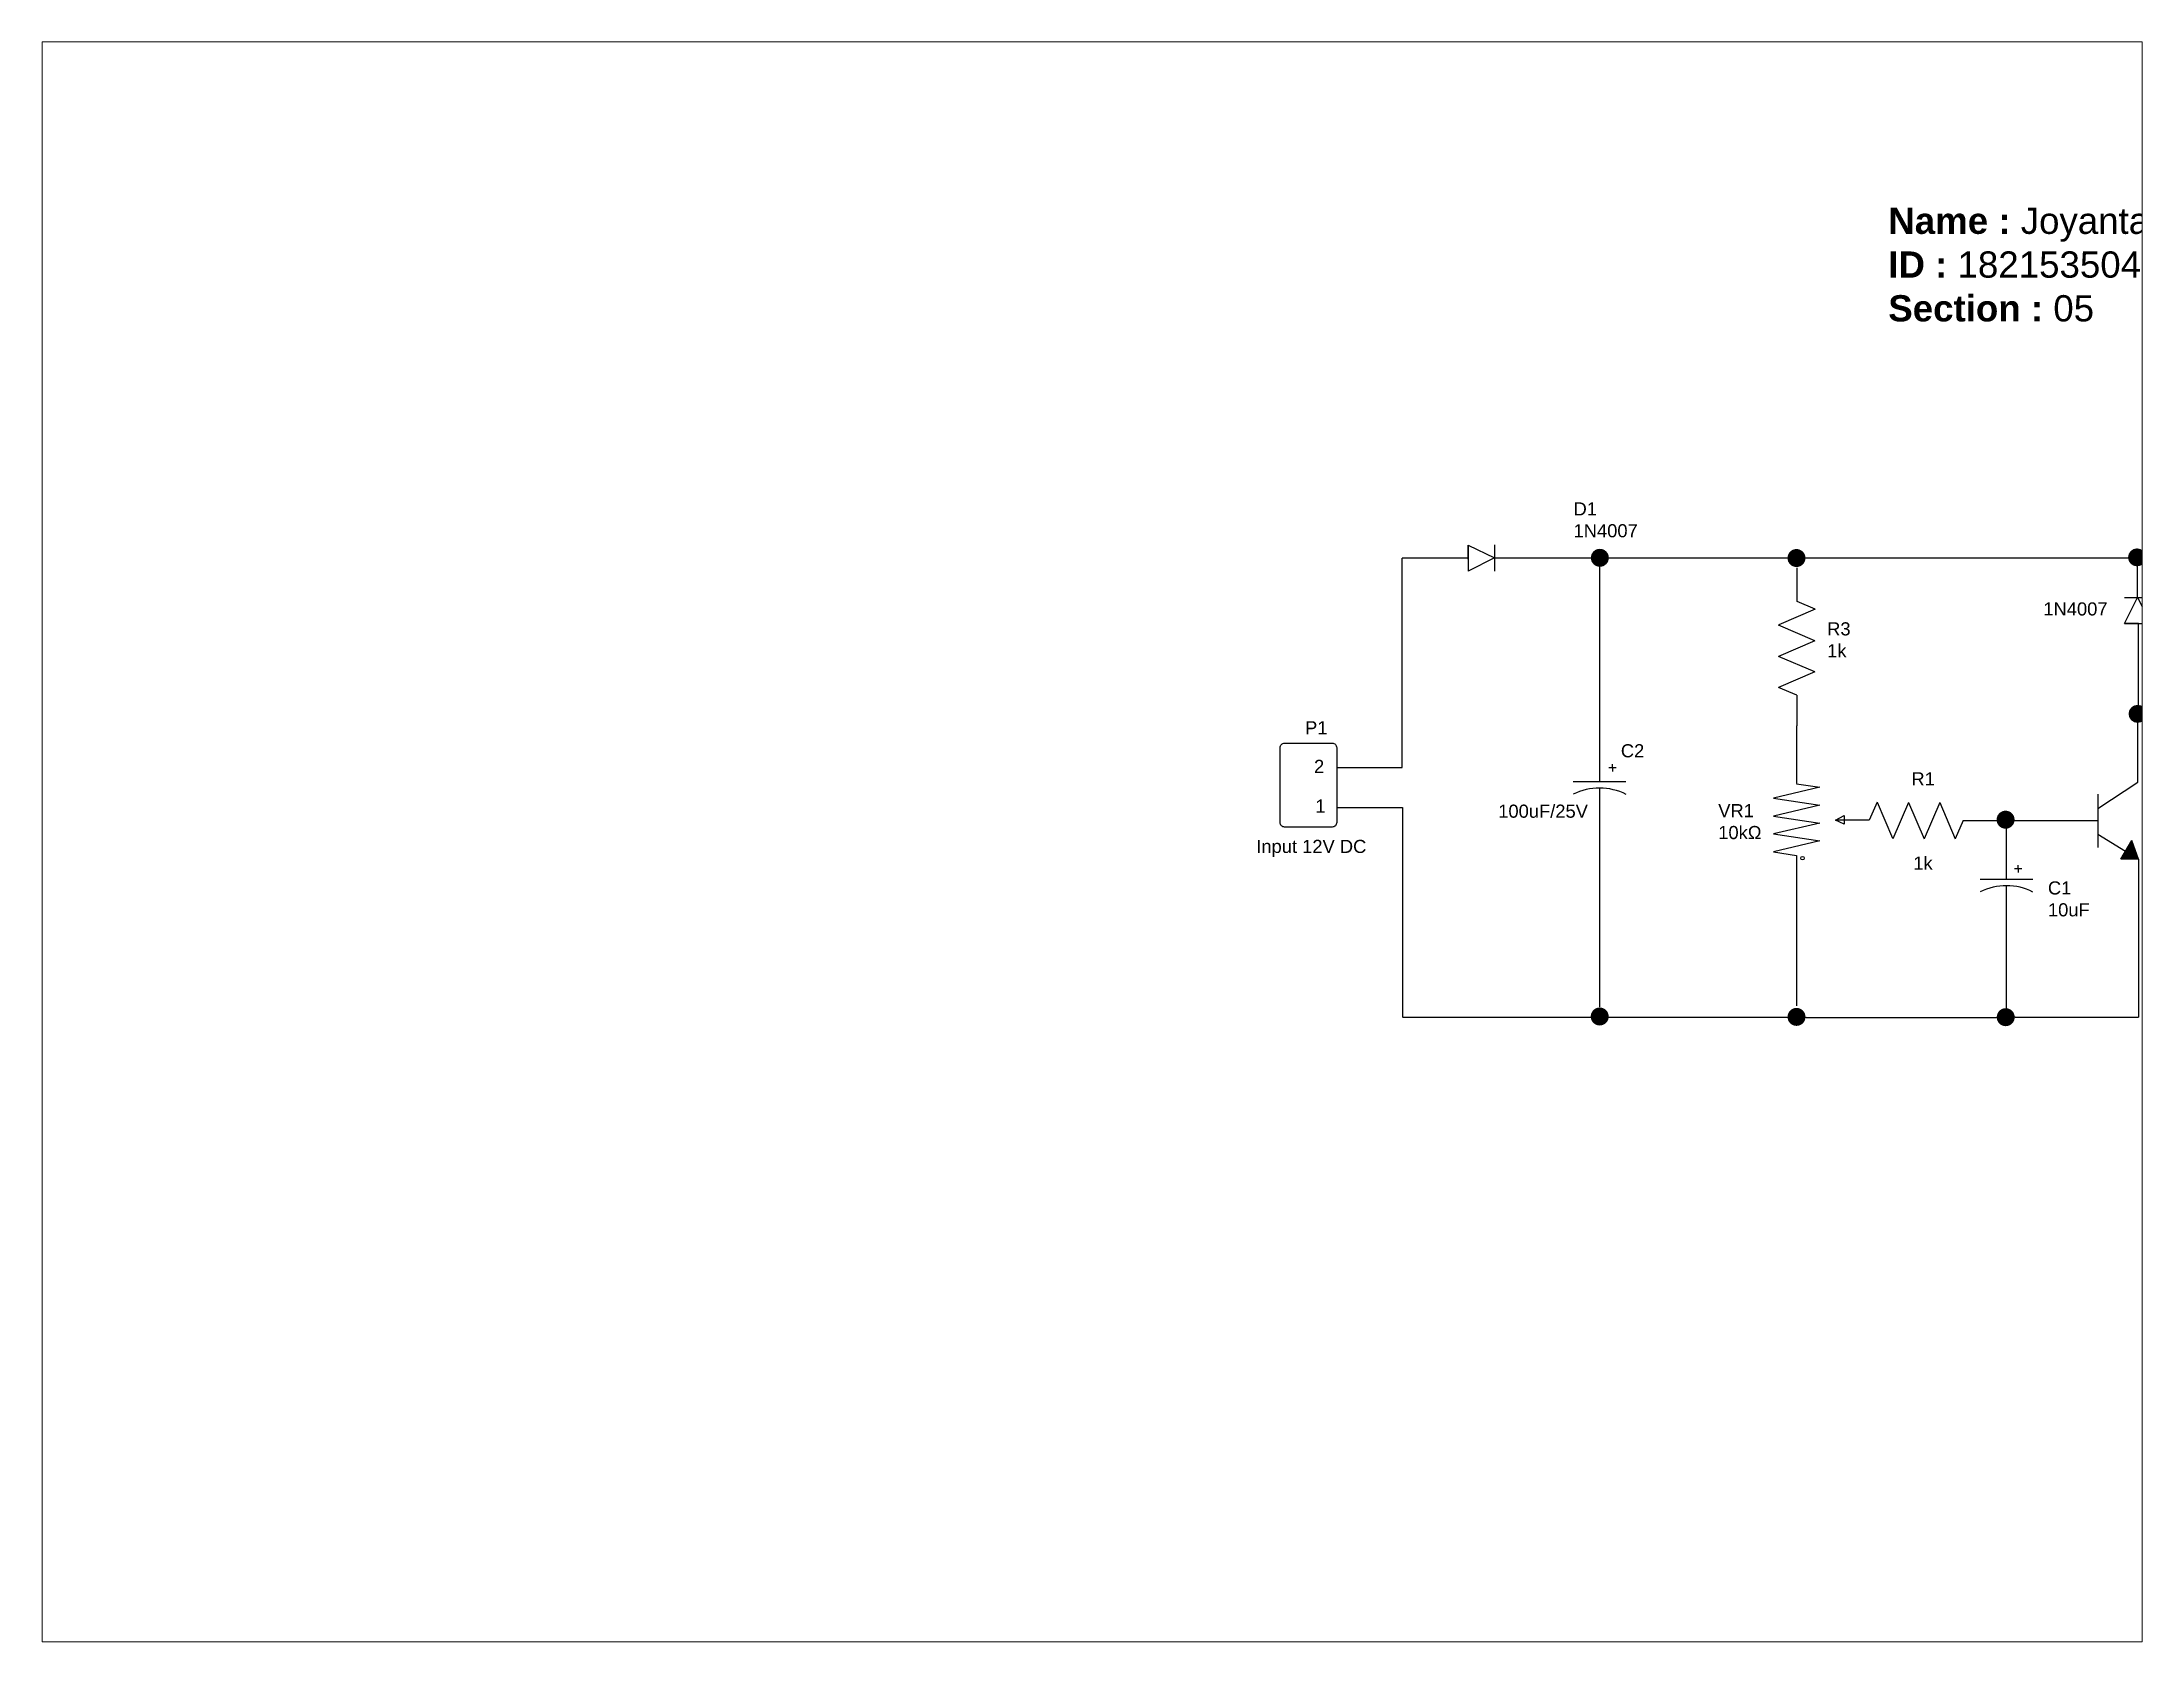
# Paper-space layout 'Layout1' of a CAD drawing. Header units: inches. Extents: x 1.05 to 9.45, y 0.8 to 7.2.
# The model-space entities are those that its viewports show. They can reach past a viewport. Long polylines and large blocks are cut down to what shows.
import ezdxf

# ---------------------------------------------------------------- set-up
doc = ezdxf.new("R2010")
doc.units = ezdxf.units.IN
doc.header["$MEASUREMENT"] = 0
doc.styles.get("Standard").update_dxf_attribs({"font": 'arial.ttf', "height": 1})

# ---------------------------------------------------------------- blocks, each defined once
blk = doc.blocks.new('Resistor')
for p, q in [((5.076, -0.589), (4.779, -1.281)), ((5.076, -0.589), (5.669, -1.972)), ((6.278, -0.606), (5.685, -1.989)), ((6.278, -0.606), (6.871, -1.989)), ((7.464, -0.606), (6.871, -1.989)), ((7.464, -0.606), (8.057, -1.989)), ((4.779, -1.281), (3.503, -1.281)), ((7.841, -1.486), (7.841, -1.486)), ((8.354, -1.297), (8.057, -1.989)), ((8.354, -1.297), (9.519, -1.297))]:
    blk.add_line(p, q)
blk = doc.blocks.new('2nd Resistor')
for p, q in [((-0.421, -1.96), (-2.187, -2.376)), ((-2.187, -2.376), (-0.421, -2.643)), ((-1.304, -1.827), (-0.421, -1.96)), ((-0.421, -2.643), (-2.187, -3.058)), ((-2.187, -3.058), (-0.421, -3.325)), ((-0.421, -3.325), (-2.187, -3.741)), ((-2.187, -3.741), (-0.421, -4.007)), ((-0.421, -4.007), (-2.187, -4.423)), ((-2.187, -4.423), (-1.304, -4.557)), ((-1.304, -4.557), (-1.304, -6.067))]:
    blk.add_line(p, q)
blk = doc.blocks.new('capasitor')
blk.add_line((-1.01, 0.249), (0.999, 0.249))
blk.add_arc((-0.009, -2.236), 2.236, 62.99268, 116.56918)
blk = doc.blocks.new('triangle')
for p, q in [((-0.999, 0), (-0.999, 0.493)), ((-0.999, 0.493), (-0.999, -0.498)), ((-0.999, 0.493), (0, 0)), ((0, 0), (-0.999, -0.498)), ((0, 0.5), (0, -0.499)), ((-0.999, -0.041), (-0.999, -0.002))]:
    blk.add_line(p, q)
blk = doc.blocks.new('plus')
for p, q in [((0.001, 0), (-0.14, 0)), ((0, 0.002), (0, 0.143)), ((0, 0.002), (0, -0.14)), ((0.141, 0), (0, 0))]:
    blk.add_line(p, q)
blk = doc.blocks.new('box')
blk.add_lwpolyline([(-1.814, 0), (0, 0, -0.414214), (0.17, -0.17), (0.17, -3.026, -0.414214), (0, -3.196), (-1.814, -3.196, -0.414214), (-1.984, -3.026), (-1.984, -0.17, -0.414214)], format="xyb", close=True)

msp = doc.modelspace()

# ---------------------------------------------------------------- hatches: boundary and pattern name
at = {"true_color": 0xed1f24}
h = msp.add_hatch(color=240, dxfattribs=at)
h.dxf.hatch_style = 1
h.paths.add_polyline_path([(82.17, 30.005, 1), (82.856, 30.005, 1)])
h = msp.add_hatch(color=240, dxfattribs=at)
h.dxf.hatch_style = 1
h.paths.add_polyline_path([(89.66, 29.997, 1), (90.346, 29.997, 1)])
h = msp.add_hatch(color=240, dxfattribs=at)
h.dxf.hatch_style = 1
h.paths.add_polyline_path([(102.633, 30.022, 1), (103.319, 30.022, 1)])
h = msp.add_hatch(color=240, dxfattribs=at)
h.dxf.hatch_style = 1
h.paths.add_polyline_path([(102.653, 24.061, 1), (103.34, 24.061, 1)])
h = msp.add_hatch(color=240, dxfattribs=at)
h.dxf.hatch_style = 1
h.paths.add_polyline_path([(97.625, 20.029, 1), (98.312, 20.029, 1)])
at = {"true_color": 0x991b1e}
h = msp.add_hatch(color=244, dxfattribs=at)
h.dxf.hatch_style = 1
h.paths.add_polyline_path([(102.784, 19.239), (102.365, 18.531), (103.027, 18.531)])
at = {"true_color": 0xed1f24}
h = msp.add_hatch(color=240, dxfattribs=at)
h.dxf.hatch_style = 1
h.paths.add_polyline_path([(82.165, 12.532, 1), (82.851, 12.532, 1)])
h = msp.add_hatch(color=240, dxfattribs=at)
h.dxf.hatch_style = 1
h.paths.add_polyline_path([(89.662, 12.518, 1), (90.348, 12.518, 1)])
h = msp.add_hatch(color=240, dxfattribs=at)
h.dxf.hatch_style = 1
h.paths.add_polyline_path([(97.631, 12.506, 1), (98.317, 12.506, 1)])

# ---------------------------------------------------------------- linework, layer by layer
for p, q in [((77.501, 29.997), (74.978, 29.997)), ((74.978, 29.959), (74.978, 29.997)), ((74.978, 28.973), (74.978, 29.997)), ((78.5, 30), (82.169, 30)), ((82.5, 29.662), (82.504, 21.484)), ((82.855, 30), (89.66, 30)), ((90.347, 30), (102.163, 30)), ((102.163, 30), (102.634, 30)), ((102.993, 28.499), (102.993, 29.679)), ((107.5, 30), (103.318, 30)), ((74.978, 22.022), (74.978, 28.973)), ((103.015, 27.5), (103.015, 24.384)), ((90.013, 21.409), (90.013, 23.605)), ((103.007, 23.497), (103.007, 23.718)), ((103.007, 21.464), (103.007, 23.497)), ((107.5, 23.998), (103.336, 23.998)), ((72.489, 22.022), (72.489, 22.022)), ((72.489, 22.022), (74.978, 22.022)), ((82.501, 21.235), (82.501, 12.883)), ((101.489, 20.453), (103.007, 21.464)), ((101.489, 20.999), (101.489, 18.976)), ((72.489, 20.5), (72.489, 20.5)), ((72.489, 20.5), (74.99, 20.5)), ((74.99, 20.5), (74.99, 12.514)), ((91.485, 20.01), (91.823, 20.195)), ((91.823, 19.853), (91.485, 20.01)), ((91.823, 20.195), (91.823, 19.853)), ((97.514, 19.995), (97.627, 19.995)), ((98, 17.765), (98, 19.686)), ((101.489, 19.987), (98.31, 19.987)), ((101.489, 19.482), (102.543, 18.831)), ((102.365, 18.531), (102.784, 19.239)), ((103.027, 18.531), (102.784, 19.239)), ((103.027, 18.531), (102.365, 18.531)), ((103.027, 18.531), (103.027, 12.507)), ((90.009, 17.161), (89.999, 12.937)), ((97.997, 17.516), (97.997, 12.85)), ((82.166, 12.5), (74.99, 12.5)), ((89.662, 12.5), (82.849, 12.5)), ((90.371, 12.489), (90.347, 12.489)), ((90.371, 12.489), (97.63, 12.489)), ((98.328, 12.507), (98.317, 12.507)), ((98.328, 12.507), (103.027, 12.507))]:
    msp.add_line(p, q)
msp.add_circle((90.234, 18.564), 0.0682)

# ---------------------------------------------------------------- block references
for name, p in [('triangle', (78.5, 30)), ('box', (72.318, 22.944)), ('plus', (82.998, 22.001)), ('capasitor', (82.509, 21.235)), ('2nd Resistor', (91.313, 23.228)), ('Resistor', (87.995, 21.292)), ('capasitor', (98.006, 17.516)), ('plus', (98.45, 18.156))]:
    msp.add_blockref(name, p)
for name, p, rotation in [('Resistor', (91.308, 33.123), 270), ('triangle', (102.993, 28.499), 90)]:
    msp.add_blockref(name, p, dxfattribs=dict(rotation=rotation))

# ---------------------------------------------------------------- texts
for s, p in [('P1', (71.284, 23.281)), ('2', (71.625, 21.809)), ('1', (71.675, 20.299))]:
    msp.add_text(s, height=0.5).set_placement(p)
at = {"attachment_point": 1}
for s, insert, char_height, width in [('\\pxql;{\\fArial|b1|i0|c0|p34;Name :} Joyanta Bhattacharjee\\P{\\fArial|b1|i0|c0|p34;ID :} 1821535042\\P{\\fArial|b1|i0|c0|p34;Section :} 05', (93.5, 43.344), 1, 20.62558), ('D1\\P1N4007', (81.511, 32.12), 0.5, 4.50647), ('1N4007', (99.407, 28.308), 0.5, 4.50647), ('R3\\P1k', (91.172, 27.549), 0.5, 4.50647), ('C2', (83.313, 22.905), 0.5, 4.50647), ('R1', (94.382, 21.835), 0.5, 4.50647), ('100uF/25V', (78.642, 20.604), 0.5, 4.50647), ('VR1\\P10kΩ', (87.023, 20.624), 0.5, 4.50647), ('Input 12V DC', (69.425, 19.262), 0.5, 4.50647), ('1k', (94.454, 18.626), 0.5, 4.50647), ('C1\\P10uF', (99.582, 17.68), 0.5, 4.50647)]:
    msp.add_mtext(s, dxfattribs=dict(at, insert=insert, char_height=char_height, width=width))

psp = doc.layouts.get("Layout1")

# ---------------------------------------------------------------- viewports
at = {"layer": '0'}
psp.add_viewport(center=(5.25, 4), size=(8.4, 6.4), view_center_point=(63.1678, 19.1797), view_height=60.948583, dxfattribs=at)

doc.saveas('drawing.dxf')
